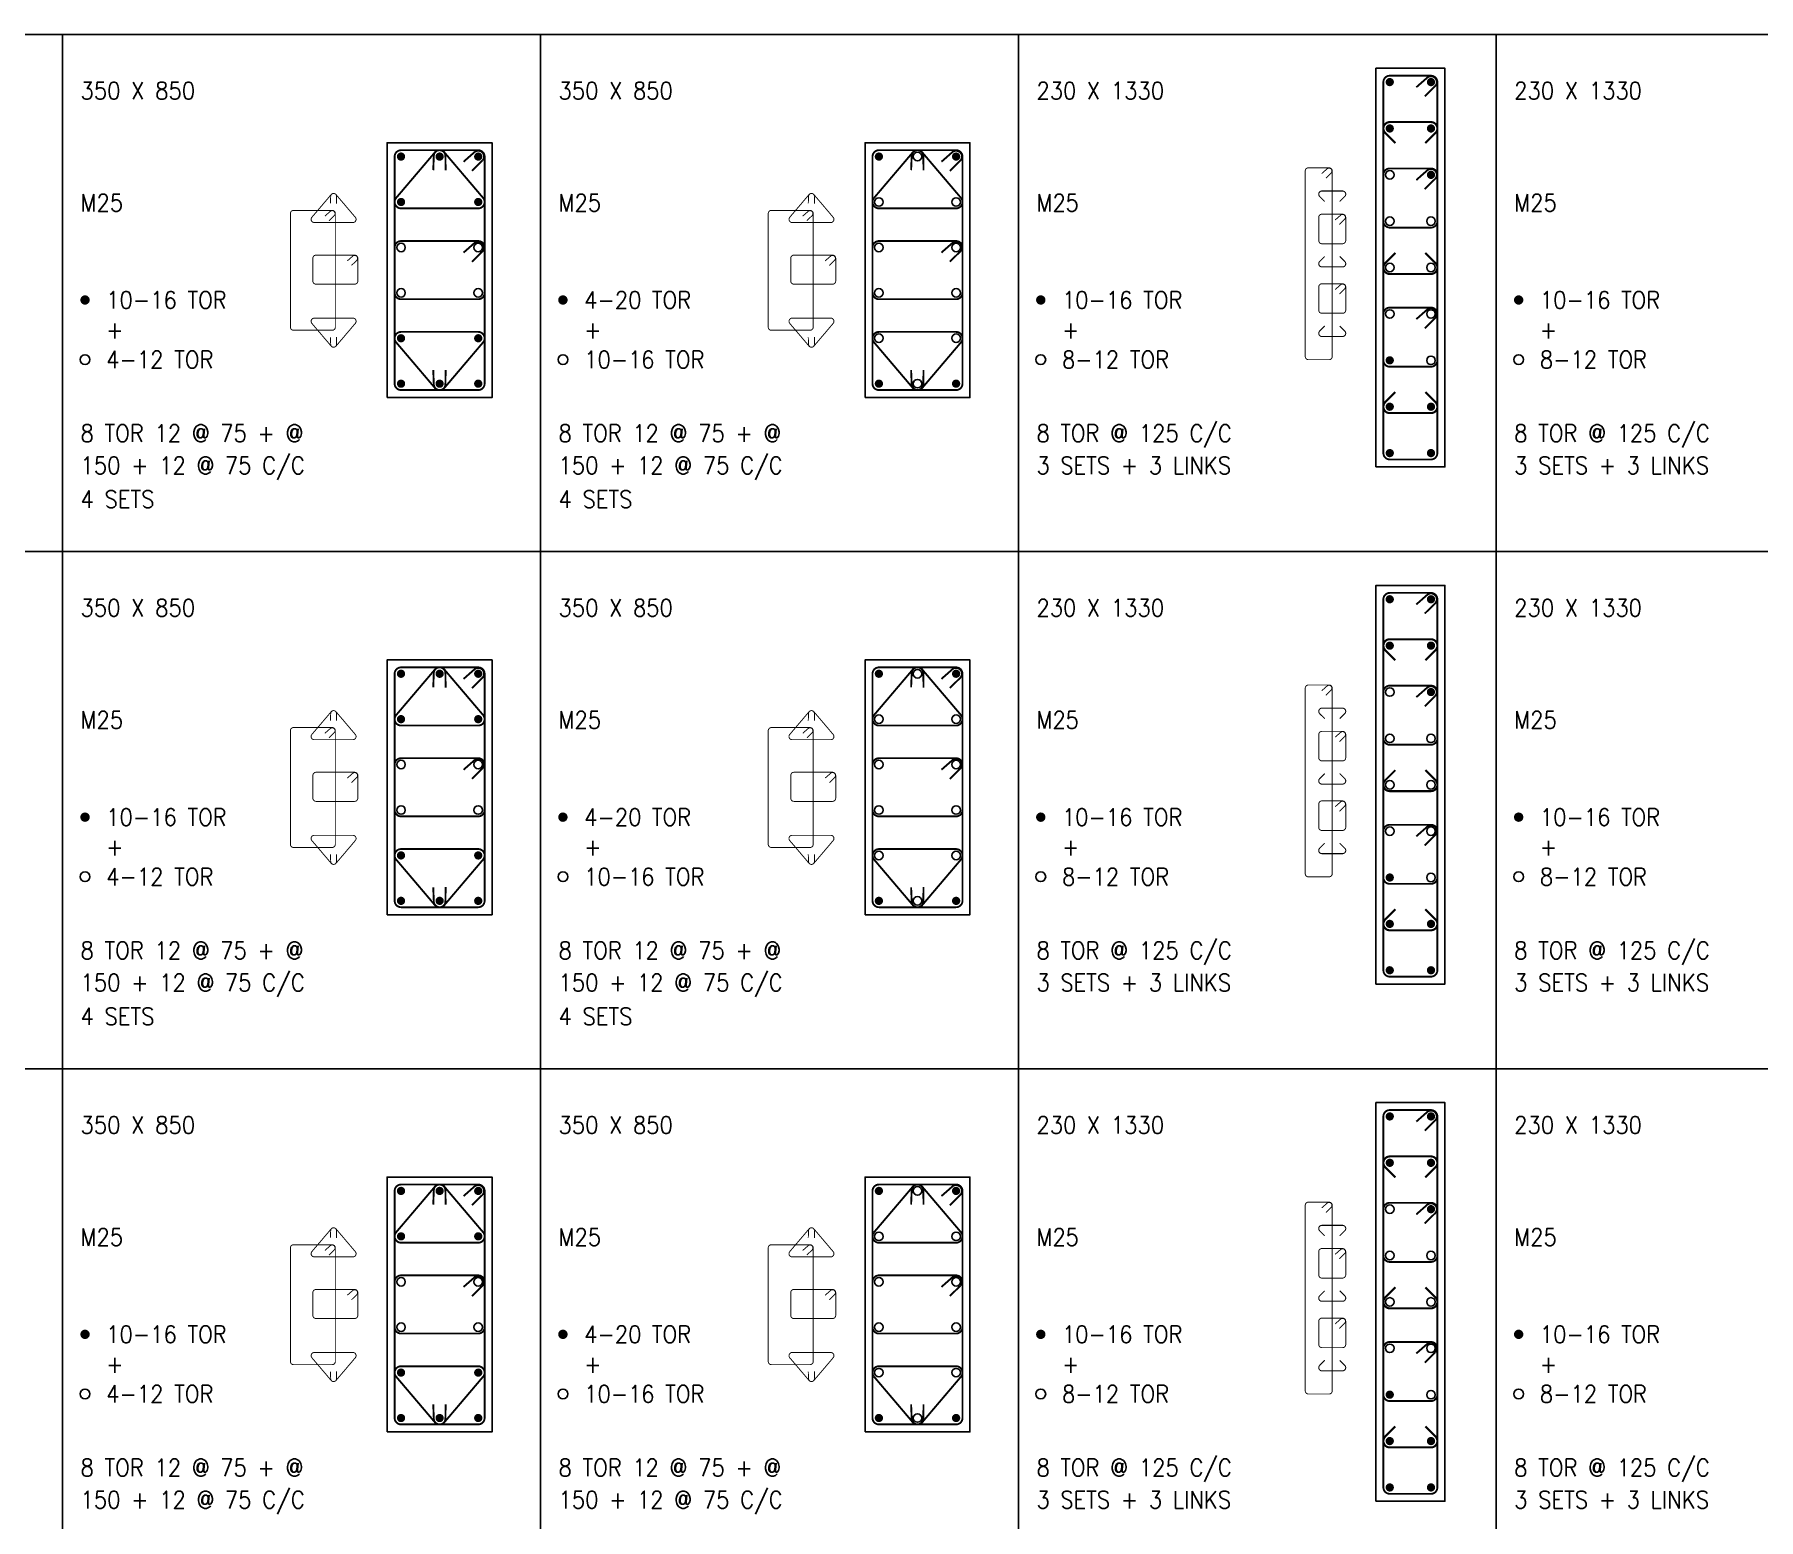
# Model space of a CAD drawing. Extents: x -200722 to 834823, y -494970 to 88783.
# Drawn here: x 353545 to 376544, y -74914 to -55100 of the extents above; entities that cross this region are included whole.
import ezdxf
from ezdxf.enums import TextEntityAlignment as Align

# ---------------------------------------------------------------- set-up
doc = ezdxf.new("R2010")
doc.units = 0
doc.header["$LTSCALE"] = 100
doc.header["$MEASUREMENT"] = 0
for name, color, linetype in [('5', 4, 'CONTINUOUS'), ('COL. SHED. STEEL.', 6, 'CONTINUOUS'), ('column', 240, 'CONTINUOUS'), ('STEEL', 6, 'CONTINUOUS'), ('TEXT', 2, 'CONTINUOUS')]:
    doc.layers.add(name, color=color, linetype=linetype)
doc.styles.add('ROMANS', font='romans.shx')

msp = doc.modelspace()

# ---------------------------------------------------------------- linework, layer by layer
at = {"layer": '5', "color": 7, "lineweight": -2}
for p, q in [((330496.4, -55100.4), (412446.4, -55100.4)), ((353920.8, -104400.4), (353920.8, -55100.4)), ((360295.6, -104400.4), (360295.6, -55100.4)), ((366670.5, -104400.4), (366670.5, -55100.4)), ((373045.3, -104400.4), (373045.3, -55100.4)), ((330496.4, -62000.4), (412446.4, -62000.4)), ((330496.4, -68900.4), (412446.4, -68900.4))]:
    msp.add_line(p, q, dxfattribs=at)
at = {"layer": 'COL. SHED. STEEL.', "color": 140, "linetype": 'Continuous'}
for points, const_width in [([(358880.3, -56680.4), (358367.3, -57283.7, 0.6217139), (358434.8, -57420.5), (359464.6, -57420.5, 0.6217139), (359532.1, -57283.7), (359019.1, -56680.4, 0.5176004)], 25), ([(365255.1, -56680.4), (364742.2, -57283.7, 0.6217139), (364809.6, -57420.5), (365839.5, -57420.5, 0.6217139), (365906.9, -57283.7), (365393.9, -56680.4, 0.5176004)], 25), ([(371624.4, -57676.9), (372174.4, -57676.9, 0.4142136), (372259.4, -57591.9), (372259.4, -56973.1, 0.4142136), (372174.4, -56888.1), (371624.4, -56888.1, 0.4142136), (371539.4, -56973.1), (371539.4, -57591.9, 0.4142136)], 25), ([(357501.5, -57238), (357244, -57541, 0.6217139), (357277.7, -57609.3), (357792.7, -57609.3, 0.6217139), (357826.4, -57541), (357568.9, -57238, 0.4933715)], 12.5), ([(363876.3, -57238), (363618.8, -57541, 0.6217139), (363652.6, -57609.3), (364167.5, -57609.3, 0.6217139), (364201.2, -57541), (363943.8, -57238, 0.4933715)], 12.5), ([(370719.5, -57892.3), (370994.5, -57892.3, 0.4142136), (371037, -57849.8), (371037, -57540.4, 0.4142136), (370994.5, -57497.9), (370719.5, -57497.9, 0.4142136), (370677, -57540.4), (370677, -57849.8, 0.4142136)], 12.5), ([(370719.5, -58820.4), (370994.5, -58820.4, 0.4142136), (371037, -58777.9), (371037, -58468.6, 0.4142136), (370994.5, -58426.1), (370719.5, -58426.1, 0.4142136), (370677, -58468.6), (370677, -58777.9, 0.4142136)], 12.5), ([(371624.4, -59533.1), (372174.4, -59533.1, 0.4142136), (372259.4, -59448.1), (372259.4, -58829.4, 0.4142136), (372174.4, -58744.4), (371624.4, -58744.4, 0.4142136), (371539.4, -58829.4), (371539.4, -59448.1, 0.4142136)], 25), ([(357501.5, -59256.3), (357244, -58953.4, -0.6217139), (357277.7, -58885), (357792.7, -58885, -0.6217139), (357826.4, -58953.4), (357568.9, -59256.3, -0.4933715)], 12.5), ([(358882.3, -59811.1), (358367.3, -59205.2, -0.6217139), (358434.8, -59068.5), (359464.6, -59068.5, -0.6217139), (359532.1, -59205.2), (359017.2, -59811.1, -0.4933715)], 25), ([(363876.3, -59256.3), (363618.8, -58953.4, -0.6217139), (363652.6, -58885), (364167.5, -58885, -0.6217139), (364201.2, -58953.4), (363943.8, -59256.3, -0.4933715)], 12.5), ([(365257.1, -59811.1), (364742.2, -59205.2, -0.6217139), (364809.6, -59068.5), (365839.5, -59068.5, -0.6217139), (365906.9, -59205.2), (365392, -59811.1, -0.4933715)], 25), ([(358880.3, -63580.4), (358367.3, -64183.7, 0.6217139), (358434.8, -64320.5), (359464.6, -64320.5, 0.6217139), (359532.1, -64183.7), (359019.1, -63580.4, 0.5176004)], 25), ([(365255.1, -63580.4), (364742.2, -64183.7, 0.6217139), (364809.6, -64320.5), (365839.5, -64320.5, 0.6217139), (365906.9, -64183.7), (365393.9, -63580.4, 0.5176004)], 25), ([(371624.4, -64576.9), (372174.4, -64576.9, 0.4142136), (372259.4, -64491.9), (372259.4, -63873.1, 0.4142136), (372174.4, -63788.1), (371624.4, -63788.1, 0.4142136), (371539.4, -63873.1), (371539.4, -64491.9, 0.4142136)], 25), ([(357501.5, -64138), (357244, -64441, 0.6217139), (357277.7, -64509.3), (357792.7, -64509.3, 0.6217139), (357826.4, -64441), (357568.9, -64138, 0.4933715)], 12.5), ([(363876.3, -64138), (363618.8, -64441, 0.6217139), (363652.6, -64509.3), (364167.5, -64509.3, 0.6217139), (364201.2, -64441), (363943.8, -64138, 0.4933715)], 12.5), ([(370719.5, -64792.3), (370994.5, -64792.3, 0.4142136), (371037, -64749.8), (371037, -64440.4, 0.4142136), (370994.5, -64397.9), (370719.5, -64397.9, 0.4142136), (370677, -64440.4), (370677, -64749.8, 0.4142136)], 12.5), ([(370719.5, -65720.4), (370994.5, -65720.4, 0.4142136), (371037, -65677.9), (371037, -65368.6, 0.4142136), (370994.5, -65326.1), (370719.5, -65326.1, 0.4142136), (370677, -65368.6), (370677, -65677.9, 0.4142136)], 12.5), ([(371624.4, -66433.1), (372174.4, -66433.1, 0.4142136), (372259.4, -66348.1), (372259.4, -65729.4, 0.4142136), (372174.4, -65644.4), (371624.4, -65644.4, 0.4142136), (371539.4, -65729.4), (371539.4, -66348.1, 0.4142136)], 25), ([(357501.5, -66156.3), (357244, -65853.4, -0.6217139), (357277.7, -65785), (357792.7, -65785, -0.6217139), (357826.4, -65853.4), (357568.9, -66156.3, -0.4933715)], 12.5), ([(358882.3, -66711.1), (358367.3, -66105.2, -0.6217139), (358434.8, -65968.5), (359464.6, -65968.5, -0.6217139), (359532.1, -66105.2), (359017.2, -66711.1, -0.4933715)], 25), ([(363876.3, -66156.3), (363618.8, -65853.4, -0.6217139), (363652.6, -65785), (364167.5, -65785, -0.6217139), (364201.2, -65853.4), (363943.8, -66156.3, -0.4933715)], 12.5), ([(365257.1, -66711.1), (364742.2, -66105.2, -0.6217139), (364809.6, -65968.5), (365839.5, -65968.5, -0.6217139), (365906.9, -66105.2), (365392, -66711.1, -0.4933715)], 25), ([(358880.3, -70480.4), (358367.3, -71083.7, 0.6217139), (358434.8, -71220.5), (359464.6, -71220.5, 0.6217139), (359532.1, -71083.7), (359019.1, -70480.4, 0.5176004)], 25), ([(365255.1, -70480.4), (364742.2, -71083.7, 0.6217139), (364809.6, -71220.5), (365839.5, -71220.5, 0.6217139), (365906.9, -71083.7), (365393.9, -70480.4, 0.5176004)], 25), ([(371624.4, -71476.9), (372174.4, -71476.9, 0.4142136), (372259.4, -71391.9), (372259.4, -70773.1, 0.4142136), (372174.4, -70688.1), (371624.4, -70688.1, 0.4142136), (371539.4, -70773.1), (371539.4, -71391.9, 0.4142136)], 25), ([(357501.5, -71038), (357244, -71341, 0.6217139), (357277.7, -71409.3), (357792.7, -71409.3, 0.6217139), (357826.4, -71341), (357568.9, -71038, 0.4933715)], 12.5), ([(363876.3, -71038), (363618.8, -71341, 0.6217139), (363652.6, -71409.3), (364167.5, -71409.3, 0.6217139), (364201.2, -71341), (363943.8, -71038, 0.4933715)], 12.5), ([(370719.5, -71692.3), (370994.5, -71692.3, 0.4142136), (371037, -71649.8), (371037, -71340.4, 0.4142136), (370994.5, -71297.9), (370719.5, -71297.9, 0.4142136), (370677, -71340.4), (370677, -71649.8, 0.4142136)], 12.5), ([(370719.5, -72620.4), (370994.5, -72620.4, 0.4142136), (371037, -72577.9), (371037, -72268.6, 0.4142136), (370994.5, -72226.1), (370719.5, -72226.1, 0.4142136), (370677, -72268.6), (370677, -72577.9, 0.4142136)], 12.5), ([(371624.4, -73333.1), (372174.4, -73333.1, 0.4142136), (372259.4, -73248.1), (372259.4, -72629.4, 0.4142136), (372174.4, -72544.4), (371624.4, -72544.4, 0.4142136), (371539.4, -72629.4), (371539.4, -73248.1, 0.4142136)], 25), ([(357501.5, -73056.3), (357244, -72753.4, -0.6217139), (357277.7, -72685), (357792.7, -72685, -0.6217139), (357826.4, -72753.4), (357568.9, -73056.3, -0.4933715)], 12.5), ([(358882.3, -73611.1), (358367.3, -73005.2, -0.6217139), (358434.8, -72868.5), (359464.6, -72868.5, -0.6217139), (359532.1, -73005.2), (359017.2, -73611.1, -0.4933715)], 25), ([(363876.3, -73056.3), (363618.8, -72753.4, -0.6217139), (363652.6, -72685), (364167.5, -72685, -0.6217139), (364201.2, -72753.4), (363943.8, -73056.3, -0.4933715)], 12.5), ([(365257.1, -73611.1), (364742.2, -73005.2, -0.6217139), (364809.6, -72868.5), (365839.5, -72868.5, -0.6217139), (365906.9, -73005.2), (365392, -73611.1, -0.4933715)], 25)]:
    msp.add_lwpolyline(points, format="xyb", close=True, dxfattribs=dict(at, const_width=const_width))
for points, const_width in [([(359030.3, -56913.8), (359026.7, -56713.9, 0.9275277), (358872.4, -56718.1), (358864.3, -56910.9)], 25), ([(365405.1, -56913.8), (365401.5, -56713.9, 0.9275277), (365247.3, -56718.1), (365239.2, -56910.9)], 25), ([(372091.2, -57164), (372233.3, -57023.3, 0.9275277), (372123.7, -56914.7), (371978.6, -57042)], 25), ([(357575.5, -57356), (357573.7, -57256, 0.9275277), (357496.6, -57258.2), (357492.5, -57354.6)], 12.5), ([(363950.3, -57356), (363948.5, -57256, 0.9275277), (363871.4, -57258.2), (363867.3, -57354.6)], 12.5), ([(370952.9, -57635.9), (371023.9, -57565.5, 0.9275277), (370969.1, -57511.2), (370896.6, -57574.9)], 12.5), ([(370952.9, -58564), (371023.9, -58493.7, 0.9275277), (370969.1, -58439.3), (370896.6, -58503)], 12.5), ([(372091.2, -59020.2), (372233.3, -58879.5, 0.9275277), (372123.7, -58770.9), (371978.6, -58898.3)], 25), ([(357575.5, -59138.3), (357573.7, -59238.3, -0.9275277), (357496.6, -59236.2), (357492.5, -59139.8)], 12.5), ([(363950.3, -59138.3), (363948.5, -59238.3, -0.9275277), (363871.4, -59236.2), (363867.3, -59139.8)], 12.5), ([(359030.3, -59575.1), (359026.7, -59775, -0.9275277), (358872.4, -59770.8), (358864.3, -59578)], 25), ([(365405.1, -59575.1), (365401.5, -59775, -0.9275277), (365247.3, -59770.8), (365239.2, -59578)], 25), ([(359030.3, -63813.8), (359026.7, -63613.9, 0.9275277), (358872.4, -63618.1), (358864.3, -63810.9)], 25), ([(365405.1, -63813.8), (365401.5, -63613.9, 0.9275277), (365247.3, -63618.1), (365239.2, -63810.9)], 25), ([(372091.2, -64064), (372233.3, -63923.3, 0.9275277), (372123.7, -63814.7), (371978.6, -63942)], 25), ([(357575.5, -64256), (357573.7, -64156, 0.9275277), (357496.6, -64158.2), (357492.5, -64254.6)], 12.5), ([(363950.3, -64256), (363948.5, -64156, 0.9275277), (363871.4, -64158.2), (363867.3, -64254.6)], 12.5), ([(370952.9, -64535.9), (371023.9, -64465.5, 0.9275277), (370969.1, -64411.2), (370896.6, -64474.9)], 12.5), ([(370952.9, -65464), (371023.9, -65393.7, 0.9275277), (370969.1, -65339.3), (370896.6, -65403)], 12.5), ([(372091.2, -65920.2), (372233.3, -65779.5, 0.9275277), (372123.7, -65670.9), (371978.6, -65798.3)], 25), ([(357575.5, -66038.3), (357573.7, -66138.3, -0.9275277), (357496.6, -66136.2), (357492.5, -66039.8)], 12.5), ([(363950.3, -66038.3), (363948.5, -66138.3, -0.9275277), (363871.4, -66136.2), (363867.3, -66039.8)], 12.5), ([(359030.3, -66475.1), (359026.7, -66675, -0.9275277), (358872.4, -66670.8), (358864.3, -66478)], 25), ([(365405.1, -66475.1), (365401.5, -66675, -0.9275277), (365247.3, -66670.8), (365239.2, -66478)], 25), ([(359030.3, -70713.8), (359026.7, -70513.9, 0.9275277), (358872.4, -70518.1), (358864.3, -70710.9)], 25), ([(365405.1, -70713.8), (365401.5, -70513.9, 0.9275277), (365247.3, -70518.1), (365239.2, -70710.9)], 25), ([(372091.2, -70964), (372233.3, -70823.3, 0.9275277), (372123.7, -70714.7), (371978.6, -70842)], 25), ([(357575.5, -71156), (357573.7, -71056, 0.9275277), (357496.6, -71058.2), (357492.5, -71154.6)], 12.5), ([(363950.3, -71156), (363948.5, -71056, 0.9275277), (363871.4, -71058.2), (363867.3, -71154.6)], 12.5), ([(370952.9, -71435.9), (371023.9, -71365.5, 0.9275277), (370969.1, -71311.2), (370896.6, -71374.9)], 12.5), ([(370952.9, -72364), (371023.9, -72293.7, 0.9275277), (370969.1, -72239.3), (370896.6, -72303)], 12.5), ([(372091.2, -72820.2), (372233.3, -72679.5, 0.9275277), (372123.7, -72570.9), (371978.6, -72698.3)], 25), ([(357575.5, -72938.3), (357573.7, -73038.3, -0.9275277), (357496.6, -73036.2), (357492.5, -72939.8)], 12.5), ([(363950.3, -72938.3), (363948.5, -73038.3, -0.9275277), (363871.4, -73036.2), (363867.3, -72939.8)], 12.5), ([(359030.3, -73375.1), (359026.7, -73575, -0.9275277), (358872.4, -73570.8), (358864.3, -73378)], 25), ([(365405.1, -73375.1), (365401.5, -73575, -0.9275277), (365247.3, -73570.8), (365239.2, -73378)], 25)]:
    msp.add_lwpolyline(points, format="xyb", dxfattribs=dict(at, const_width=const_width))
at = {"layer": 'column', "color": 4, "linetype": 'Continuous'}
for points in [[(371439.4, -60870.6), (372359.4, -60870.6), (372359.4, -55550.6), (371439.4, -55550.6)], [(358249.7, -59944.5), (359649.7, -59944.5), (359649.7, -56544.5), (358249.7, -56544.5)], [(364624.5, -59944.5), (366024.5, -59944.5), (366024.5, -56544.5), (364624.5, -56544.5)], [(371439.4, -67770.6), (372359.4, -67770.6), (372359.4, -62450.6), (371439.4, -62450.6)], [(358249.7, -66844.5), (359649.7, -66844.5), (359649.7, -63444.5), (358249.7, -63444.5)], [(364624.5, -66844.5), (366024.5, -66844.5), (366024.5, -63444.5), (364624.5, -63444.5)], [(371439.4, -74670.6), (372359.4, -74670.6), (372359.4, -69350.6), (371439.4, -69350.6)], [(358249.7, -73744.5), (359649.7, -73744.5), (359649.7, -70344.5), (358249.7, -70344.5)], [(364624.5, -73744.5), (366024.5, -73744.5), (366024.5, -70344.5), (364624.5, -70344.5)]]:
    msp.add_lwpolyline(points, close=True, dxfattribs=at)
at = {"layer": 'STEEL', "color": 18, "true_color": 0x000000}
for points, const_width in [([(371624.4, -60770.6), (372174.4, -60770.6, 0.4142136), (372259.4, -60685.6), (372259.4, -55735.6, 0.4142136), (372174.4, -55650.6), (371624.4, -55650.6, 0.4142136), (371539.4, -55735.6), (371539.4, -60685.6, 0.4142136)], 25), ([(358434.7, -59844.5), (359464.7, -59844.5, 0.4142136), (359549.7, -59759.5), (359549.7, -56729.5, 0.4142136), (359464.7, -56644.5), (358434.7, -56644.5, 0.4142136), (358349.7, -56729.5), (358349.7, -59759.5, 0.4142136)], 25), ([(364809.5, -59844.5), (365839.5, -59844.5, 0.4142136), (365924.5, -59759.5), (365924.5, -56729.5, 0.4142136), (365839.5, -56644.5), (364809.5, -56644.5, 0.4142136), (364724.5, -56729.5), (364724.5, -59759.5, 0.4142136)], 25), ([(370539.5, -59439.2), (370814.5, -59439.2, 0.4142136), (370857, -59396.7), (370857, -56921.7, 0.4142136), (370814.5, -56879.2), (370539.5, -56879.2, 0.4142136), (370497, -56921.7), (370497, -59396.7, 0.4142136)], 12.5), ([(357001, -59047.2), (357516, -59047.2, 0.4142136), (357558.5, -59004.7), (357558.5, -57489.7, 0.4142136), (357516, -57447.2), (357001, -57447.2, 0.4142136), (356958.5, -57489.7), (356958.5, -59004.7, 0.4142136)], 12.5), ([(363375.9, -59047.2), (363890.9, -59047.2, 0.4142136), (363933.4, -59004.7), (363933.4, -57489.7, 0.4142136), (363890.9, -57447.2), (363375.9, -57447.2, 0.4142136), (363333.4, -57489.7), (363333.4, -59004.7, 0.4142136)], 12.5), ([(354188.2, -58642.9, 1), (354250.7, -58642.9, 1)], 62.5), ([(360563.1, -58642.9, 1), (360625.6, -58642.9, 1)], 62.5), ([(366937.9, -58642.9, 1), (367000.4, -58642.9, 1)], 62.5), ([(373312.7, -58642.9, 1), (373375.2, -58642.9, 1)], 62.5), ([(371624.4, -67670.6), (372174.4, -67670.6, 0.4142136), (372259.4, -67585.6), (372259.4, -62635.6, 0.4142136), (372174.4, -62550.6), (371624.4, -62550.6, 0.4142136), (371539.4, -62635.6), (371539.4, -67585.6, 0.4142136)], 25), ([(358434.7, -66744.5), (359464.7, -66744.5, 0.4142136), (359549.7, -66659.5), (359549.7, -63629.5, 0.4142136), (359464.7, -63544.5), (358434.7, -63544.5, 0.4142136), (358349.7, -63629.5), (358349.7, -66659.5, 0.4142136)], 25), ([(364809.5, -66744.5), (365839.5, -66744.5, 0.4142136), (365924.5, -66659.5), (365924.5, -63629.5, 0.4142136), (365839.5, -63544.5), (364809.5, -63544.5, 0.4142136), (364724.5, -63629.5), (364724.5, -66659.5, 0.4142136)], 25), ([(370539.5, -66339.2), (370814.5, -66339.2, 0.4142136), (370857, -66296.7), (370857, -63821.7, 0.4142136), (370814.5, -63779.2), (370539.5, -63779.2, 0.4142136), (370497, -63821.7), (370497, -66296.7, 0.4142136)], 12.5), ([(357001, -65947.2), (357516, -65947.2, 0.4142136), (357558.5, -65904.7), (357558.5, -64389.7, 0.4142136), (357516, -64347.2), (357001, -64347.2, 0.4142136), (356958.5, -64389.7), (356958.5, -65904.7, 0.4142136)], 12.5), ([(363375.9, -65947.2), (363890.9, -65947.2, 0.4142136), (363933.4, -65904.7), (363933.4, -64389.7, 0.4142136), (363890.9, -64347.2), (363375.9, -64347.2, 0.4142136), (363333.4, -64389.7), (363333.4, -65904.7, 0.4142136)], 12.5), ([(354188.2, -65542.9, 1), (354250.7, -65542.9, 1)], 62.5), ([(360563.1, -65542.9, 1), (360625.6, -65542.9, 1)], 62.5), ([(366937.9, -65542.9, 1), (367000.4, -65542.9, 1)], 62.5), ([(373312.7, -65542.9, 1), (373375.2, -65542.9, 1)], 62.5), ([(371624.4, -74570.6), (372174.4, -74570.6, 0.4142136), (372259.4, -74485.6), (372259.4, -69535.6, 0.4142136), (372174.4, -69450.6), (371624.4, -69450.6, 0.4142136), (371539.4, -69535.6), (371539.4, -74485.6, 0.4142136)], 25), ([(358434.7, -73644.5), (359464.7, -73644.5, 0.4142136), (359549.7, -73559.5), (359549.7, -70529.5, 0.4142136), (359464.7, -70444.5), (358434.7, -70444.5, 0.4142136), (358349.7, -70529.5), (358349.7, -73559.5, 0.4142136)], 25), ([(364809.5, -73644.5), (365839.5, -73644.5, 0.4142136), (365924.5, -73559.5), (365924.5, -70529.5, 0.4142136), (365839.5, -70444.5), (364809.5, -70444.5, 0.4142136), (364724.5, -70529.5), (364724.5, -73559.5, 0.4142136)], 25), ([(370539.5, -73239.2), (370814.5, -73239.2, 0.4142136), (370857, -73196.7), (370857, -70721.7, 0.4142136), (370814.5, -70679.2), (370539.5, -70679.2, 0.4142136), (370497, -70721.7), (370497, -73196.7, 0.4142136)], 12.5), ([(357001, -72847.2), (357516, -72847.2, 0.4142136), (357558.5, -72804.7), (357558.5, -71289.7, 0.4142136), (357516, -71247.2), (357001, -71247.2, 0.4142136), (356958.5, -71289.7), (356958.5, -72804.7, 0.4142136)], 12.5), ([(363375.9, -72847.2), (363890.9, -72847.2, 0.4142136), (363933.4, -72804.7), (363933.4, -71289.7, 0.4142136), (363890.9, -71247.2), (363375.9, -71247.2, 0.4142136), (363333.4, -71289.7), (363333.4, -72804.7, 0.4142136)], 12.5), ([(354188.2, -72442.9, 1), (354250.7, -72442.9, 1)], 62.5), ([(360563.1, -72442.9, 1), (360625.6, -72442.9, 1)], 62.5), ([(366937.9, -72442.9, 1), (367000.4, -72442.9, 1)], 62.5), ([(373312.7, -72442.9, 1), (373375.2, -72442.9, 1)], 62.5)]:
    msp.add_lwpolyline(points, format="xyb", close=True, dxfattribs=dict(at, const_width=const_width))
for points, const_width in [([(372091.2, -55926.5), (372233.3, -55785.8, 0.9275277), (372123.7, -55677.2), (371978.6, -55804.5)], 25), ([(359381.5, -56920.3), (359523.6, -56779.6, 0.9275277), (359414, -56671), (359269, -56798.4)], 25), ([(365756.4, -56920.3), (365898.4, -56779.6, 0.9275277), (365788.8, -56671), (365643.8, -56798.4)], 25), ([(370772.9, -57017.1), (370843.9, -56946.8, 0.9275277), (370789.1, -56892.5), (370716.6, -56956.1)], 12.5), ([(357474.4, -57585.1), (357545.5, -57514.8, 0.9275277), (357490.7, -57460.4), (357418.2, -57524.1)], 12.5), ([(363849.3, -57585.1), (363920.3, -57514.8, 0.9275277), (363865.5, -57460.4), (363793, -57524.1)], 12.5), ([(372091.2, -62826.5), (372233.3, -62685.8, 0.9275277), (372123.7, -62577.2), (371978.6, -62704.5)], 25), ([(359381.5, -63820.3), (359523.6, -63679.6, 0.9275277), (359414, -63571), (359269, -63698.4)], 25), ([(365756.4, -63820.3), (365898.4, -63679.6, 0.9275277), (365788.8, -63571), (365643.8, -63698.4)], 25), ([(370772.9, -63917.1), (370843.9, -63846.8, 0.9275277), (370789.1, -63792.5), (370716.6, -63856.1)], 12.5), ([(357474.4, -64485.1), (357545.5, -64414.8, 0.9275277), (357490.7, -64360.4), (357418.2, -64424.1)], 12.5), ([(363849.3, -64485.1), (363920.3, -64414.8, 0.9275277), (363865.5, -64360.4), (363793, -64424.1)], 12.5), ([(372091.2, -69726.5), (372233.3, -69585.8, 0.9275277), (372123.7, -69477.2), (371978.6, -69604.5)], 25), ([(359381.5, -70720.3), (359523.6, -70579.6, 0.9275277), (359414, -70471), (359269, -70598.4)], 25), ([(365756.4, -70720.3), (365898.4, -70579.6, 0.9275277), (365788.8, -70471), (365643.8, -70598.4)], 25), ([(370772.9, -70817.1), (370843.9, -70746.8, 0.9275277), (370789.1, -70692.5), (370716.6, -70756.1)], 12.5), ([(357474.4, -71385.1), (357545.5, -71314.8, 0.9275277), (357490.7, -71260.4), (357418.2, -71324.1)], 12.5), ([(363849.3, -71385.1), (363920.3, -71314.8, 0.9275277), (363865.5, -71260.4), (363793, -71324.1)], 12.5)]:
    msp.add_lwpolyline(points, format="xyb", dxfattribs=dict(at, const_width=const_width))
at = {"layer": 'STEEL', "color": 18, "linetype": 'Continuous', "true_color": 0x000000, "const_width": 55}
for points in [[(371624.4, -55708.1, -1), (371624.4, -55763.1, -1)], [(372174.4, -55708.1, 1), (372174.4, -55763.1, 1)], [(371624.4, -56381.9, 1), (371624.4, -56326.9, 1)], [(372174.4, -56381.9, -1), (372174.4, -56326.9, -1)], [(358434.7, -56702, -1), (358434.7, -56757, -1)], [(358949.7, -56702, 1), (358949.7, -56757, 1)], [(359464.7, -56702, 1), (359464.7, -56757, 1)], [(364809.5, -56702, -1), (364809.5, -56757, -1)], [(365839.5, -56702, 1), (365839.5, -56757, 1)], [(372174.4, -57000.6, 1), (372174.4, -56945.6, 1)], [(358434.7, -57308, -1), (358434.7, -57363, -1)], [(359464.7, -57308, 1), (359464.7, -57363, 1)], [(358434.7, -59126, -1), (358434.7, -59181, -1)], [(359464.7, -59126, 1), (359464.7, -59181, 1)], [(371624.4, -59475.6, 1), (371624.4, -59420.6, 1)], [(358434.7, -59787, 1), (358434.7, -59732, 1)], [(358949.7, -59787, -1), (358949.7, -59732, -1)], [(359464.7, -59787, -1), (359464.7, -59732, -1)], [(364809.5, -59787, 1), (364809.5, -59732, 1)], [(365839.5, -59787, -1), (365839.5, -59732, -1)], [(371624.4, -60094.4, 1), (371624.4, -60039.4, 1)], [(372174.4, -60094.4, -1), (372174.4, -60039.4, -1)], [(371624.4, -60713.1, 1), (371624.4, -60658.1, 1)], [(372174.4, -60713.1, -1), (372174.4, -60658.1, -1)], [(371624.4, -62608.1, -1), (371624.4, -62663.1, -1)], [(372174.4, -62608.1, 1), (372174.4, -62663.1, 1)], [(371624.4, -63281.9, 1), (371624.4, -63226.9, 1)], [(372174.4, -63281.9, -1), (372174.4, -63226.9, -1)], [(358434.7, -63602, -1), (358434.7, -63657, -1)], [(358949.7, -63602, 1), (358949.7, -63657, 1)], [(359464.7, -63602, 1), (359464.7, -63657, 1)], [(364809.5, -63602, -1), (364809.5, -63657, -1)], [(365839.5, -63602, 1), (365839.5, -63657, 1)], [(372174.4, -63900.6, 1), (372174.4, -63845.6, 1)], [(358434.7, -64208, -1), (358434.7, -64263, -1)], [(359464.7, -64208, 1), (359464.7, -64263, 1)], [(358434.7, -66026, -1), (358434.7, -66081, -1)], [(359464.7, -66026, 1), (359464.7, -66081, 1)], [(371624.4, -66375.6, 1), (371624.4, -66320.6, 1)], [(358434.7, -66687, 1), (358434.7, -66632, 1)], [(358949.7, -66687, -1), (358949.7, -66632, -1)], [(359464.7, -66687, -1), (359464.7, -66632, -1)], [(364809.5, -66687, 1), (364809.5, -66632, 1)], [(365839.5, -66687, -1), (365839.5, -66632, -1)], [(371624.4, -66994.4, 1), (371624.4, -66939.4, 1)], [(372174.4, -66994.4, -1), (372174.4, -66939.4, -1)], [(371624.4, -67613.1, 1), (371624.4, -67558.1, 1)], [(372174.4, -67613.1, -1), (372174.4, -67558.1, -1)], [(371624.4, -69508.1, -1), (371624.4, -69563.1, -1)], [(372174.4, -69508.1, 1), (372174.4, -69563.1, 1)], [(371624.4, -70181.9, 1), (371624.4, -70126.9, 1)], [(372174.4, -70181.9, -1), (372174.4, -70126.9, -1)], [(358434.7, -70502, -1), (358434.7, -70557, -1)], [(358949.7, -70502, 1), (358949.7, -70557, 1)], [(359464.7, -70502, 1), (359464.7, -70557, 1)], [(364809.5, -70502, -1), (364809.5, -70557, -1)], [(365839.5, -70502, 1), (365839.5, -70557, 1)], [(372174.4, -70800.6, 1), (372174.4, -70745.6, 1)], [(358434.7, -71108, -1), (358434.7, -71163, -1)], [(359464.7, -71108, 1), (359464.7, -71163, 1)], [(358434.7, -72926, -1), (358434.7, -72981, -1)], [(359464.7, -72926, 1), (359464.7, -72981, 1)], [(371624.4, -73275.6, 1), (371624.4, -73220.6, 1)], [(358434.7, -73587, 1), (358434.7, -73532, 1)], [(358949.7, -73587, -1), (358949.7, -73532, -1)], [(359464.7, -73587, -1), (359464.7, -73532, -1)], [(364809.5, -73587, 1), (364809.5, -73532, 1)], [(365839.5, -73587, -1), (365839.5, -73532, -1)], [(371624.4, -73894.4, 1), (371624.4, -73839.4, 1)], [(372174.4, -73894.4, -1), (372174.4, -73839.4, -1)], [(371624.4, -74513.1, 1), (371624.4, -74458.1, 1)], [(372174.4, -74513.1, -1), (372174.4, -74458.1, -1)]]:
    msp.add_lwpolyline(points, format="xyb", close=True, dxfattribs=at)
at = {"layer": 'STEEL', "color": 40}
for points in [[(371699.3, -56549.5, 28, 28, 0), (371564.3, -56414.5, 28, 28, -0.6681786), (371624.4, -56269.4, 28, 28, 0), (372174.4, -56269.4, 28, 28, -0.6681786), (372234.5, -56414.5, 28, 28, 0), (372099.4, -56549.5, 0, 0, 0)], [(370757, -57328.6, 14, 14, 0), (370689.4, -57261.1, 14, 14, -0.6681786), (370719.5, -57188.6, 14, 14, 0), (370994.5, -57188.6, 14, 14, -0.6681786), (371024.5, -57261.1, 14, 14, 0), (370957, -57328.6, 0, 0, 0)], [(370757, -58061.6, 14, 14, 0), (370689.4, -58129.1, 14, 14, 0.6681786), (370719.5, -58201.7, 14, 14, 0), (370994.5, -58201.7, 14, 14, 0.6681786), (371024.5, -58129.1, 14, 14, 0), (370957, -58061.6, 0, 0, 0)], [(371699.3, -58015.4, 28, 28, 0), (371564.3, -58150.5, 28, 28, 0.6681786), (371624.4, -58295.6, 28, 28, 0), (372174.4, -58295.6, 28, 28, 0.6681786), (372234.5, -58150.5, 28, 28, 0), (372099.4, -58015.4, 0, 0, 0)], [(370757, -58989.7, 14, 14, 0), (370689.4, -59057.3, 14, 14, 0.6681786), (370719.5, -59129.8, 14, 14, 0), (370994.5, -59129.8, 14, 14, 0.6681786), (371024.5, -59057.3, 14, 14, 0), (370957, -58989.7, 0, 0, 0)], [(371699.3, -59871.7, 28, 28, 0), (371564.3, -60006.7, 28, 28, 0.6681786), (371624.4, -60151.9, 28, 28, 0), (372174.4, -60151.9, 28, 28, 0.6681786), (372234.5, -60006.7, 28, 28, 0), (372099.4, -59871.7, 0, 0, 0)], [(371699.3, -63449.5, 28, 28, 0), (371564.3, -63314.5, 28, 28, -0.6681786), (371624.4, -63169.4, 28, 28, 0), (372174.4, -63169.4, 28, 28, -0.6681786), (372234.5, -63314.5, 28, 28, 0), (372099.4, -63449.5, 0, 0, 0)], [(370757, -64228.6, 14, 14, 0), (370689.4, -64161.1, 14, 14, -0.6681786), (370719.5, -64088.6, 14, 14, 0), (370994.5, -64088.6, 14, 14, -0.6681786), (371024.5, -64161.1, 14, 14, 0), (370957, -64228.6, 0, 0, 0)], [(370757, -64961.6, 14, 14, 0), (370689.4, -65029.1, 14, 14, 0.6681786), (370719.5, -65101.7, 14, 14, 0), (370994.5, -65101.7, 14, 14, 0.6681786), (371024.5, -65029.1, 14, 14, 0), (370957, -64961.6, 0, 0, 0)], [(371699.3, -64915.4, 28, 28, 0), (371564.3, -65050.5, 28, 28, 0.6681786), (371624.4, -65195.6, 28, 28, 0), (372174.4, -65195.6, 28, 28, 0.6681786), (372234.5, -65050.5, 28, 28, 0), (372099.4, -64915.4, 0, 0, 0)], [(370757, -65889.7, 14, 14, 0), (370689.4, -65957.3, 14, 14, 0.6681786), (370719.5, -66029.8, 14, 14, 0), (370994.5, -66029.8, 14, 14, 0.6681786), (371024.5, -65957.3, 14, 14, 0), (370957, -65889.7, 0, 0, 0)], [(371699.3, -66771.7, 28, 28, 0), (371564.3, -66906.7, 28, 28, 0.6681786), (371624.4, -67051.9, 28, 28, 0), (372174.4, -67051.9, 28, 28, 0.6681786), (372234.5, -66906.7, 28, 28, 0), (372099.4, -66771.7, 0, 0, 0)], [(371699.3, -70349.5, 28, 28, 0), (371564.3, -70214.5, 28, 28, -0.6681786), (371624.4, -70069.4, 28, 28, 0), (372174.4, -70069.4, 28, 28, -0.6681786), (372234.5, -70214.5, 28, 28, 0), (372099.4, -70349.5, 0, 0, 0)], [(370757, -71128.6, 14, 14, 0), (370689.4, -71061.1, 14, 14, -0.6681786), (370719.5, -70988.6, 14, 14, 0), (370994.5, -70988.6, 14, 14, -0.6681786), (371024.5, -71061.1, 14, 14, 0), (370957, -71128.6, 0, 0, 0)], [(370757, -71861.6, 14, 14, 0), (370689.4, -71929.1, 14, 14, 0.6681786), (370719.5, -72001.7, 14, 14, 0), (370994.5, -72001.7, 14, 14, 0.6681786), (371024.5, -71929.1, 14, 14, 0), (370957, -71861.6, 0, 0, 0)], [(371699.3, -71815.4, 28, 28, 0), (371564.3, -71950.5, 28, 28, 0.6681786), (371624.4, -72095.6, 28, 28, 0), (372174.4, -72095.6, 28, 28, 0.6681786), (372234.5, -71950.5, 28, 28, 0), (372099.4, -71815.4, 0, 0, 0)], [(370757, -72789.7, 14, 14, 0), (370689.4, -72857.3, 14, 14, 0.6681786), (370719.5, -72929.8, 14, 14, 0), (370994.5, -72929.8, 14, 14, 0.6681786), (371024.5, -72857.3, 14, 14, 0), (370957, -72789.7, 0, 0, 0)], [(371699.3, -73671.7, 28, 28, 0), (371564.3, -73806.7, 28, 28, 0.6681786), (371624.4, -73951.9, 28, 28, 0), (372174.4, -73951.9, 28, 28, 0.6681786), (372234.5, -73806.7, 28, 28, 0), (372099.4, -73671.7, 0, 0, 0)]]:
    msp.add_lwpolyline(points, format="xyseb", dxfattribs=at)
for points, const_width in [([(358434.7, -57856.5), (359464.7, -57856.5, -0.4142136), (359549.7, -57941.5), (359549.7, -58547.5, -0.4142136), (359464.7, -58632.5), (358434.7, -58632.5, -0.4142136), (358349.7, -58547.5), (358349.7, -57941.5, -0.4142136)], 25), ([(364809.5, -57856.5), (365839.5, -57856.5, -0.4142136), (365924.5, -57941.5), (365924.5, -58547.5, -0.4142136), (365839.5, -58632.5), (364809.5, -58632.5, -0.4142136), (364724.5, -58547.5), (364724.5, -57941.5, -0.4142136)], 25), ([(357301, -58044.1), (357816, -58044.1, -0.4142136), (357858.5, -58086.6), (357858.5, -58389.6, -0.4142136), (357816, -58432.1), (357301, -58432.1, -0.4142136), (357258.5, -58389.6), (357258.5, -58086.6, -0.4142136)], 12.5), ([(363675.9, -58044.1), (364190.9, -58044.1, -0.4142136), (364233.4, -58086.6), (364233.4, -58389.6, -0.4142136), (364190.9, -58432.1), (363675.9, -58432.1, -0.4142136), (363633.4, -58389.6), (363633.4, -58086.6, -0.4142136)], 12.5), ([(358434.7, -64756.5), (359464.7, -64756.5, -0.4142136), (359549.7, -64841.5), (359549.7, -65447.5, -0.4142136), (359464.7, -65532.5), (358434.7, -65532.5, -0.4142136), (358349.7, -65447.5), (358349.7, -64841.5, -0.4142136)], 25), ([(364809.5, -64756.5), (365839.5, -64756.5, -0.4142136), (365924.5, -64841.5), (365924.5, -65447.5, -0.4142136), (365839.5, -65532.5), (364809.5, -65532.5, -0.4142136), (364724.5, -65447.5), (364724.5, -64841.5, -0.4142136)], 25), ([(357301, -64944.1), (357816, -64944.1, -0.4142136), (357858.5, -64986.6), (357858.5, -65289.6, -0.4142136), (357816, -65332.1), (357301, -65332.1, -0.4142136), (357258.5, -65289.6), (357258.5, -64986.6, -0.4142136)], 12.5), ([(363675.9, -64944.1), (364190.9, -64944.1, -0.4142136), (364233.4, -64986.6), (364233.4, -65289.6, -0.4142136), (364190.9, -65332.1), (363675.9, -65332.1, -0.4142136), (363633.4, -65289.6), (363633.4, -64986.6, -0.4142136)], 12.5), ([(358434.7, -71656.5), (359464.7, -71656.5, -0.4142136), (359549.7, -71741.5), (359549.7, -72347.5, -0.4142136), (359464.7, -72432.5), (358434.7, -72432.5, -0.4142136), (358349.7, -72347.5), (358349.7, -71741.5, -0.4142136)], 25), ([(364809.5, -71656.5), (365839.5, -71656.5, -0.4142136), (365924.5, -71741.5), (365924.5, -72347.5, -0.4142136), (365839.5, -72432.5), (364809.5, -72432.5, -0.4142136), (364724.5, -72347.5), (364724.5, -71741.5, -0.4142136)], 25), ([(357301, -71844.1), (357816, -71844.1, -0.4142136), (357858.5, -71886.6), (357858.5, -72189.6, -0.4142136), (357816, -72232.1), (357301, -72232.1, -0.4142136), (357258.5, -72189.6), (357258.5, -71886.6, -0.4142136)], 12.5), ([(363675.9, -71844.1), (364190.9, -71844.1, -0.4142136), (364233.4, -71886.6), (364233.4, -72189.6, -0.4142136), (364190.9, -72232.1), (363675.9, -72232.1, -0.4142136), (363633.4, -72189.6), (363633.4, -71886.6, -0.4142136)], 12.5)]:
    msp.add_lwpolyline(points, format="xyb", close=True, dxfattribs=dict(at, const_width=const_width))
for points, const_width in [([(359381.5, -58132.3), (359523.6, -57991.6, 0.9275277), (359414, -57883), (359269, -58010.4)], 25), ([(365756.4, -58132.3), (365898.4, -57991.6, 0.9275277), (365788.8, -57883), (365643.8, -58010.4)], 25), ([(357774.4, -58182), (357845.5, -58111.7, 0.9275277), (357790.7, -58057.4), (357718.2, -58121.1)], 12.5), ([(364149.3, -58182), (364220.3, -58111.7, 0.9275277), (364165.5, -58057.4), (364093, -58121.1)], 12.5), ([(359381.5, -65032.3), (359523.6, -64891.6, 0.9275277), (359414, -64783), (359269, -64910.4)], 25), ([(365756.4, -65032.3), (365898.4, -64891.6, 0.9275277), (365788.8, -64783), (365643.8, -64910.4)], 25), ([(357774.4, -65082), (357845.5, -65011.7, 0.9275277), (357790.7, -64957.4), (357718.2, -65021.1)], 12.5), ([(364149.3, -65082), (364220.3, -65011.7, 0.9275277), (364165.5, -64957.4), (364093, -65021.1)], 12.5), ([(359381.5, -71932.3), (359523.6, -71791.6, 0.9275277), (359414, -71683), (359269, -71810.4)], 25), ([(365756.4, -71932.3), (365898.4, -71791.6, 0.9275277), (365788.8, -71683), (365643.8, -71810.4)], 25), ([(357774.4, -71982), (357845.5, -71911.7, 0.9275277), (357790.7, -71857.4), (357718.2, -71921.1)], 12.5), ([(364149.3, -71982), (364220.3, -71911.7, 0.9275277), (364165.5, -71857.4), (364093, -71921.1)], 12.5)]:
    msp.add_lwpolyline(points, format="xyb", dxfattribs=dict(at, const_width=const_width))
at = {"layer": 'STEEL', "color": 0}
for centre, radius in [((365324.5, -56729.5), 57), ((371624.4, -56973.1), 57), ((364809.5, -57335.5), 57), ((365839.5, -57335.5), 57), ((371624.4, -57591.9), 57), ((372174.4, -57591.9), 57), ((358434.7, -57941.5), 57), ((359464.7, -57941.5), 57), ((364809.5, -57941.5), 57), ((365839.5, -57941.5), 57), ((371624.4, -58210.6), 57), ((372174.4, -58210.6), 57), ((358434.7, -58547.5), 57), ((359464.7, -58547.5), 57), ((364809.5, -58547.5), 57), ((365839.5, -58547.5), 57), ((371624.4, -58829.4), 57), ((372174.4, -58829.4), 57), ((364809.5, -59153.5), 57), ((365839.5, -59153.5), 57), ((354219.5, -59437.9), 65.3), ((360594.3, -59437.9), 65.3), ((366969.1, -59437.9), 65.3), ((372174.4, -59448.1), 57), ((373344, -59437.9), 65.3), ((365324.5, -59759.5), 57), ((365324.5, -63629.5), 57), ((371624.4, -63873.1), 57), ((364809.5, -64235.5), 57), ((365839.5, -64235.5), 57), ((371624.4, -64491.9), 57), ((372174.4, -64491.9), 57), ((358434.7, -64841.5), 57), ((359464.7, -64841.5), 57), ((364809.5, -64841.5), 57), ((365839.5, -64841.5), 57), ((371624.4, -65110.6), 57), ((372174.4, -65110.6), 57), ((358434.7, -65447.5), 57), ((359464.7, -65447.5), 57), ((364809.5, -65447.5), 57), ((365839.5, -65447.5), 57), ((371624.4, -65729.4), 57), ((372174.4, -65729.4), 57), ((364809.5, -66053.5), 57), ((365839.5, -66053.5), 57), ((354219.5, -66337.9), 65.3), ((360594.3, -66337.9), 65.3), ((366969.1, -66337.9), 65.3), ((372174.4, -66348.1), 57), ((373344, -66337.9), 65.3), ((365324.5, -66659.5), 57), ((365324.5, -70529.5), 57), ((371624.4, -70773.1), 57), ((364809.5, -71135.5), 57), ((365839.5, -71135.5), 57), ((371624.4, -71391.9), 57), ((372174.4, -71391.9), 57), ((358434.7, -71741.5), 57), ((359464.7, -71741.5), 57), ((364809.5, -71741.5), 57), ((365839.5, -71741.5), 57), ((371624.4, -72010.6), 57), ((372174.4, -72010.6), 57), ((358434.7, -72347.5), 57), ((359464.7, -72347.5), 57), ((364809.5, -72347.5), 57), ((365839.5, -72347.5), 57), ((371624.4, -72629.4), 57), ((372174.4, -72629.4), 57), ((364809.5, -72953.5), 57), ((365839.5, -72953.5), 57), ((354219.5, -73237.9), 65.3), ((360594.3, -73237.9), 65.3), ((366969.1, -73237.9), 65.3), ((372174.4, -73248.1), 57), ((373344, -73237.9), 65.3), ((365324.5, -73559.5), 57)]:
    msp.add_circle(centre, radius, dxfattribs=at)

# ---------------------------------------------------------------- texts
at = {"layer": 'TEXT', "color": 18, "ltscale": 5, "true_color": 0x000000, "style": 'ROMANS', "width": 0.9}
for s, p in [('350 X 850', (354161.1, -55850.4)), ('350 X 850', (360535.9, -55850.4)), ('230 X 1330', (366910.7, -55850.4)), ('230 X 1330', (373285.6, -55850.4)), ('M25', (354161.1, -57345.4)), ('M25', (360535.9, -57345.4)), ('M25', (366910.7, -57345.4)), ('M25', (373285.6, -57345.4)), ('10-16 TOR', (354502.7, -58642.9)), ('4-20 TOR', (360877.5, -58642.9)), ('10-16 TOR', (367252.4, -58642.9)), ('10-16 TOR', (373627.2, -58642.9)), ('+', (354502.7, -59040.4)), ('+', (360877.5, -59040.4)), ('+', (367252.4, -59040.4)), ('+', (373627.2, -59040.4)), ('4-12 TOR', (354502.7, -59437.9)), ('10-16 TOR', (360877.5, -59437.9)), ('8-12 TOR', (367252.4, -59437.9)), ('8-12 TOR', (373627.2, -59437.9)), ('8 TOR 12 @ 75 + @ ', (354161.1, -60420.4)), ('8 TOR 12 @ 75 + @ ', (360535.9, -60420.4)), ('8 TOR @ 125 C/C', (366910.7, -60420.4)), ('8 TOR @ 125 C/C', (373285.6, -60420.4)), ('150 + 12 @ 75 C/C', (354161.1, -60850)), ('150 + 12 @ 75 C/C', (360535.9, -60850)), ('3 SETS + 3 LINKS', (366910.7, -60850)), ('3 SETS + 3 LINKS', (373285.6, -60850)), ('4 SETS', (354161.1, -61300.5)), ('4 SETS', (360535.9, -61300.5)), ('350 X 850', (354161.1, -62750.4)), ('350 X 850', (360535.9, -62750.4)), ('230 X 1330', (366910.7, -62750.4)), ('230 X 1330', (373285.6, -62750.4)), ('M25', (354161.1, -64245.4)), ('M25', (360535.9, -64245.4)), ('M25', (366910.7, -64245.4)), ('M25', (373285.6, -64245.4)), ('10-16 TOR', (354502.7, -65542.9)), ('4-20 TOR', (360877.5, -65542.9)), ('10-16 TOR', (367252.4, -65542.9)), ('10-16 TOR', (373627.2, -65542.9)), ('+', (354502.7, -65940.4)), ('+', (360877.5, -65940.4)), ('+', (367252.4, -65940.4)), ('+', (373627.2, -65940.4)), ('4-12 TOR', (354502.7, -66337.9)), ('10-16 TOR', (360877.5, -66337.9)), ('8-12 TOR', (367252.4, -66337.9)), ('8-12 TOR', (373627.2, -66337.9)), ('8 TOR 12 @ 75 + @ ', (354161.1, -67320.4)), ('8 TOR 12 @ 75 + @ ', (360535.9, -67320.4)), ('8 TOR @ 125 C/C', (366910.7, -67320.4)), ('8 TOR @ 125 C/C', (373285.6, -67320.4)), ('150 + 12 @ 75 C/C', (354161.1, -67750)), ('150 + 12 @ 75 C/C', (360535.9, -67750)), ('3 SETS + 3 LINKS', (366910.7, -67750)), ('3 SETS + 3 LINKS', (373285.6, -67750)), ('4 SETS', (354161.1, -68200.5)), ('4 SETS', (360535.9, -68200.5)), ('350 X 850', (354161.1, -69650.4)), ('350 X 850', (360535.9, -69650.4)), ('230 X 1330', (366910.7, -69650.4)), ('230 X 1330', (373285.6, -69650.4)), ('M25', (354161.1, -71145.4)), ('M25', (360535.9, -71145.4)), ('M25', (366910.7, -71145.4)), ('M25', (373285.6, -71145.4)), ('10-16 TOR', (354502.7, -72442.9)), ('4-20 TOR', (360877.5, -72442.9)), ('10-16 TOR', (367252.4, -72442.9)), ('10-16 TOR', (373627.2, -72442.9)), ('+', (354502.7, -72840.4)), ('+', (360877.5, -72840.4)), ('+', (367252.4, -72840.4)), ('+', (373627.2, -72840.4)), ('4-12 TOR', (354502.7, -73237.9)), ('10-16 TOR', (360877.5, -73237.9)), ('8-12 TOR', (367252.4, -73237.9)), ('8-12 TOR', (373627.2, -73237.9)), ('8 TOR 12 @ 75 + @ ', (354161.1, -74220.4)), ('8 TOR 12 @ 75 + @ ', (360535.9, -74220.4)), ('8 TOR @ 125 C/C', (366910.7, -74220.4)), ('8 TOR @ 125 C/C', (373285.6, -74220.4)), ('150 + 12 @ 75 C/C', (354161.1, -74650)), ('150 + 12 @ 75 C/C', (360535.9, -74650)), ('3 SETS + 3 LINKS', (366910.7, -74650)), ('3 SETS + 3 LINKS', (373285.6, -74650))]:
    msp.add_text(s, height=230, dxfattribs=at).set_placement(p, align=Align.MIDDLE_LEFT)

doc.saveas('drawing.dxf')
